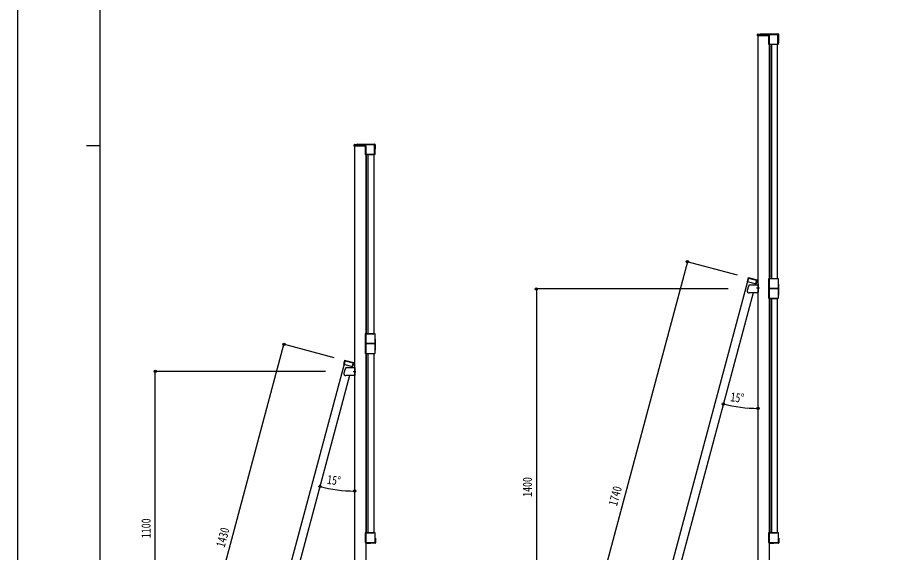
# Model space of a CAD drawing. Units: millimetres, scale not verified. Extents: x -4205 to 4205, y -2970 to 2970.
# Drawn here: x -4205 to -1020, y -1352 to 590 of the extents above; entities that cross this region are included whole.
import ezdxf
from ezdxf.enums import TextEntityAlignment as Align

# ---------------------------------------------------------------- set-up
doc = ezdxf.new("R2010")
doc.units = ezdxf.units.MM
doc.header["$LTSCALE"] = 12
for name, color, linetype in [('0-3_YKK_A1', 4, 'Continuous'), ('0-4_YKK_D', 6, 'Continuous'), ('0-5_YKK_ZWAK', 7, 'Continuous')]:
    doc.layers.add(name, color=color, linetype=linetype)
doc.styles.add('ＭＳ ゴシック', font='')
doc.styles.get('ＭＳ ゴシック').set_extended_font_data('MS Gothic')

msp = doc.modelspace()

# ---------------------------------------------------------------- linework, layer by layer
at = {"layer": '0-3_YKK_A1'}
for p, q in [((-1517.44, 523.5), (-1517.44, 528)), ((-1480.94, 523.5), (-1517.44, 523.5)), ((-1515.94, 529.5), (-1443.45, 529.5)), ((-1515.44, 527.5), (-1515.44, 523.5)), ((-1476.94, 527.5), (-1515.44, 527.5)), ((-1514.94, -1395), (-1514.94, 523.5)), ((-1506.14, 530.5), (-1443.45, 530.5)), ((-1480.94, 523.5), (-1474.94, 529.5)), ((-1477.44, 529.5), (-1477.44, 527)), ((-1477.17, 527.63), (-1477.17, 494.13)), ((-1442.94, 527.5), (-1476.94, 527.5)), ((-1441.69, 528.61), (-1476.19, 528.61)), ((-1474.66, 529.5), (-1474.66, 527.5)), ((-1473.23, 529.5), (-1473.23, 527.5)), ((-1459.66, 529.5), (-1459.66, 527.5)), ((-1458.23, 529.5), (-1458.23, 527.5)), ((-1443.23, 494), (-1442.94, 527.5)), ((-1441.23, 493.99), (-1440.95, 526.98)), ((-1440.71, 494.13), (-1440.71, 527.63)), ((-1440.19, 498.48), (-1439.95, 526.97)), ((-1476.19, 493.15), (-1475.97, 493.15)), ((-1475.97, 493.15), (-1475.69, 493.34)), ((-1473.44, 493), (-1445.14, 493)), ((-1468.64, 493), (-1468.64, 493.34)), ((-1467.44, 493), (-1467.44, -358)), ((-1466.94, 493.4), (-1450.94, 493.4)), ((-1466.64, 493), (-1466.64, -358)), ((-1456.44, 493), (-1456.44, 493.4)), ((-1450.94, 493.4), (-1449.94, 493.34)), ((-1449.94, 493.34), (-1442.19, 493.34)), ((-1445.14, 493), (-1445.14, -358)), ((-1443.23, 494), (-1441.23, 493.99)), ((-1441.91, 493.15), (-1442.19, 493.34)), ((-1441.91, 493.15), (-1441.69, 493.15)), ((-2982.83, 123.5), (-2982.83, 128)), ((-2981.33, 129.5), (-2908.83, 129.5)), ((-2980.83, 127.5), (-2980.83, 123.5)), ((-2942.33, 127.5), (-2980.83, 127.5)), ((-2971.53, 130.5), (-2908.83, 130.5)), ((-2946.33, 123.5), (-2940.33, 129.5)), ((-2942.83, 129.5), (-2942.83, 127)), ((-2942.56, 127.63), (-2942.56, 94.13)), ((-2908.33, 127.5), (-2942.33, 127.5)), ((-2907.08, 128.61), (-2941.58, 128.61)), ((-2940.04, 129.5), (-2940.04, 127.5)), ((-2938.61, 129.5), (-2938.61, 127.5)), ((-2925.04, 129.5), (-2925.04, 127.5)), ((-2923.61, 129.5), (-2923.61, 127.5)), ((-2908.62, 94), (-2908.33, 127.5)), ((-2906.1, 94.13), (-2906.1, 127.63)), ((-2946.33, 123.5), (-2982.83, 123.5)), ((-2980.33, -1395), (-2980.33, 123.5)), ((-2940.33, 124), (-2940.33, -1395)), ((-2906.62, 93.99), (-2906.33, 126.98)), ((-2905.58, 98.48), (-2905.33, 126.97)), ((-2941.58, 93.15), (-2941.36, 93.15)), ((-2941.35, 93.15), (-2941.08, 93.34)), ((-2938.83, 93), (-2910.53, 93)), ((-2934.03, 93), (-2934.03, 93.34)), ((-2932.83, 93), (-2932.83, -558)), ((-2932.33, 93.4), (-2916.33, 93.4)), ((-2932.03, 93), (-2932.03, -558)), ((-2921.83, 93), (-2921.83, 93.4)), ((-2916.33, 93.4), (-2915.33, 93.34)), ((-2915.33, 93.34), (-2907.58, 93.34)), ((-2910.53, 93), (-2910.53, -558)), ((-2908.62, 94), (-2906.62, 93.99)), ((-2907.3, 93.15), (-2907.58, 93.34)), ((-2907.3, 93.15), (-2907.08, 93.15)), ((-1553.32, -368.65), (-1935.51, -1795)), ((-1551.37, -353.64), (-1555.25, -368.13)), ((-1555.25, -368.13), (-1522.41, -376.93)), ((-1549.95, -356.09), (-1553.32, -368.65)), ((-1542.84, -380), (-1514.94, -380)), ((-1524.34, -376.41), (-1525.3, -380)), ((-1514.94, -376.5), (-1514.94, -406.5)), ((-1477.17, -359.13), (-1477.17, -392.63)), ((-1475.97, -358.15), (-1476.19, -358.15)), ((-1475.97, -358.15), (-1475.69, -358.34)), ((-1467.94, -358.34), (-1475.69, -358.34)), ((-1468.64, -358.6), (-1468.64, -358)), ((-1466.94, -358.4), (-1467.94, -358.34)), ((-1450.94, -358.4), (-1466.94, -358.4)), ((-1456.44, -358.5), (-1456.44, -358)), ((-1441.91, -358.15), (-1442.19, -358.34)), ((-1441.69, -358.15), (-1441.91, -358.15)), ((-1440.71, -392.63), (-1440.71, -359.13)), ((-1439.74, -377.5), (-1440.68, -377.5)), ((-1439.44, -417.2), (-1439.44, -377.8)), ((-1533.34, -410), (-1904.45, -1795)), ((-1550.08, -385.52), (-1554.18, -400.52)), ((-1514.94, -410), (-1546.94, -410)), ((-1520.75, -391.5), (-1510.26, -391.5)), ((-1477.17, -394.87), (-1477.17, -428.37)), ((-1476.19, -393.61), (-1441.69, -393.61)), ((-1441.69, -393.89), (-1476.19, -393.89)), ((-1440.71, -428.37), (-1440.71, -394.87)), ((-1476.19, -429.35), (-1475.97, -429.35)), ((-1475.97, -429.35), (-1475.69, -429.16)), ((-1473.44, -429.5), (-1445.14, -429.5)), ((-1468.64, -429.5), (-1468.64, -429.16)), ((-1467.44, -429.5), (-1467.44, -1280.5)), ((-1466.94, -429.1), (-1450.94, -429.1)), ((-1466.64, -429.5), (-1466.64, -1280.5)), ((-1456.44, -429.5), (-1456.44, -429.1)), ((-1450.94, -429.1), (-1449.94, -429.16)), ((-1449.94, -429.16), (-1442.19, -429.16)), ((-1445.14, -429.5), (-1445.14, -1280.5)), ((-1441.91, -429.35), (-1442.19, -429.16)), ((-1441.91, -429.35), (-1441.69, -429.35)), ((-1440.68, -417.5), (-1439.74, -417.5)), ((-2942.56, -559.13), (-2942.56, -592.63)), ((-2941.36, -558.15), (-2941.58, -558.15)), ((-2941.35, -558.15), (-2941.08, -558.34)), ((-2933.33, -558.34), (-2941.08, -558.34)), ((-2934.03, -558.6), (-2934.03, -558)), ((-2932.33, -558.4), (-2933.33, -558.34)), ((-2916.33, -558.4), (-2932.33, -558.4)), ((-2921.83, -558.5), (-2921.83, -558)), ((-2907.3, -558.15), (-2907.58, -558.34)), ((-2907.08, -558.15), (-2907.3, -558.15)), ((-2906.1, -592.63), (-2906.1, -559.13)), ((-2942.56, -594.87), (-2942.56, -628.37)), ((-2941.58, -593.61), (-2907.08, -593.61)), ((-2907.08, -593.89), (-2941.58, -593.89)), ((-2905.15, -577.5), (-2906.1, -577.5)), ((-2906.1, -628.37), (-2906.1, -594.87)), ((-2904.85, -617.2), (-2904.85, -577.8)), ((-2941.58, -629.35), (-2941.36, -629.35)), ((-2941.35, -629.35), (-2941.08, -629.16)), ((-2938.83, -629.5), (-2910.53, -629.5)), ((-2934.03, -629.5), (-2934.03, -629.16)), ((-2932.83, -629.5), (-2932.83, -1280.5)), ((-2932.33, -629.1), (-2916.33, -629.1)), ((-2932.03, -629.5), (-2932.03, -1280.5)), ((-2921.83, -629.5), (-2921.83, -629.1)), ((-2916.33, -629.1), (-2915.33, -629.16)), ((-2915.33, -629.16), (-2907.58, -629.16)), ((-2910.53, -629.5), (-2910.53, -1280.5)), ((-2907.3, -629.35), (-2907.58, -629.16)), ((-2907.3, -629.35), (-2907.08, -629.35)), ((-2906.1, -617.5), (-2905.15, -617.5)), ((-3018.7, -668.65), (-3320.51, -1795)), ((-3016.75, -653.64), (-3020.64, -668.13)), ((-3020.64, -668.13), (-2987.79, -676.93)), ((-3015.34, -656.09), (-3018.7, -668.65)), ((-3015.46, -685.52), (-3019.56, -700.52)), ((-2989.73, -676.41), (-2990.69, -680)), ((-2986.13, -695), (-2975.64, -695)), ((-2998.73, -710), (-3289.45, -1795)), ((-2942.56, -1281.63), (-2942.56, -1315.13)), ((-2941.36, -1280.65), (-2941.58, -1280.65)), ((-2941.35, -1280.65), (-2941.08, -1280.84)), ((-2933.33, -1280.84), (-2941.08, -1280.84)), ((-2934.03, -1281.1), (-2934.03, -1280.5)), ((-2932.33, -1280.9), (-2933.33, -1280.84)), ((-2916.33, -1280.9), (-2932.33, -1280.9)), ((-2921.83, -1281), (-2921.83, -1280.5)), ((-2907.3, -1280.65), (-2907.58, -1280.84)), ((-2907.08, -1280.65), (-2907.3, -1280.65)), ((-2906.1, -1315.13), (-2906.1, -1281.63)), ((-2906.1, -1300), (-2905.13, -1300)), ((-2904.83, -1300.3), (-2904.83, -1317.07)), ((-1477.17, -1281.63), (-1477.17, -1315.13)), ((-1475.97, -1280.65), (-1476.19, -1280.65)), ((-1475.97, -1280.65), (-1475.69, -1280.84)), ((-1467.94, -1280.84), (-1475.69, -1280.84)), ((-1468.64, -1281.1), (-1468.64, -1280.5)), ((-1466.94, -1280.9), (-1467.94, -1280.84)), ((-1450.94, -1280.9), (-1466.94, -1280.9)), ((-1456.44, -1281), (-1456.44, -1280.5)), ((-1441.91, -1280.65), (-1442.19, -1280.84)), ((-1441.69, -1280.65), (-1441.91, -1280.65)), ((-1440.71, -1315.13), (-1440.71, -1281.63)), ((-1440.71, -1300), (-1439.74, -1300)), ((-1439.44, -1300.3), (-1439.44, -1317.07)), ((-2941.58, -1316.11), (-2907.08, -1316.11)), ((-2905.76, -1318.07), (-2940.33, -1320.54)), ((-1476.19, -1316.11), (-1441.69, -1316.11)), ((-1440.37, -1318.07), (-1474.94, -1320.54))]:
    msp.add_line(p, q, dxfattribs=at)
for points in [[(-1474.94, 527.5), (-1474.94, -1395), (-1474.94, -1645)], [(-1475.69, 493.34), (-1467.94, 493.34), (-1466.94, 493.4)], [(-1473.44, 493), (-1473.44, -358), (-1445.14, -358)], [(-2941.08, 93.34), (-2933.33, 93.34), (-2932.33, 93.4)], [(-2938.83, 93), (-2938.83, -558), (-2910.53, -558)], [(-1551.37, -353.64), (-1518.53, -362.44), (-1522.41, -376.93)], [(-1549.95, -356.09), (-1520.98, -363.85), (-1524.34, -376.41)], [(-1442.19, -358.34), (-1449.94, -358.34), (-1450.94, -358.4)], [(-1475.69, -429.16), (-1467.94, -429.16), (-1466.94, -429.1)], [(-1473.44, -429.5), (-1473.44, -1280.5), (-1445.14, -1280.5)], [(-2907.58, -558.34), (-2915.33, -558.34), (-2916.33, -558.4)], [(-2941.08, -629.16), (-2933.33, -629.16), (-2932.33, -629.1)], [(-2938.83, -629.5), (-2938.83, -1280.5), (-2910.53, -1280.5)], [(-3016.75, -653.64), (-2983.91, -662.44), (-2987.79, -676.93)], [(-3015.34, -656.09), (-2986.36, -663.85), (-2989.73, -676.41)], [(-3008.23, -680), (-2980.33, -680), (-2980.33, -710), (-3012.33, -710)], [(-2907.58, -1280.84), (-2915.33, -1280.84), (-2916.33, -1280.9)], [(-1442.19, -1280.84), (-1449.94, -1280.84), (-1450.94, -1280.9)]]:
    msp.add_lwpolyline(points, dxfattribs=at)
for centre, radius, start, end in [((-1515.94, 528), 1.5, 90, 180), ((-1506.14, 529.5), 1, 90, 180), ((-1476.19, 527.63), 0.981, 90, 180), ((-1443.45, 527), 3.5, 359.5, 90), ((-1443.45, 527), 2.5, 359.5, 90), ((-1441.69, 527.63), 0.981, 0, 90), ((-1476.19, 494.13), 0.981, 180, 270), ((-1441.69, 494.13), 0.981, 270, 0), ((-1441.19, 498.48), 1, 269.5, 359.5), ((-2981.33, 128), 1.5, 90, 180), ((-2971.53, 129.5), 1, 90, 180), ((-2941.58, 127.63), 0.981, 90, 180), ((-2908.83, 127), 3.5, 359.5, 90), ((-2908.83, 127), 2.5, 359.5, 90), ((-2907.08, 127.63), 0.981, 0, 90), ((-2906.58, 98.48), 1, 269.5, 359.5), ((-2941.58, 94.13), 0.981, 180, 270), ((-2907.08, 94.13), 0.981, 270, 0), ((-1542.84, -387.5), 7.5, 90, 164.71257), ((-1476.19, -359.13), 0.981, 90, 180), ((-1441.69, -359.13), 0.981, 0, 90), ((-1439.74, -377.8), 0.3, 0, 90), ((-1546.94, -402.5), 7.5, 164.71257, 270), ((-1476.19, -392.63), 0.981, 180, 270), ((-1476.19, -394.87), 0.981, 90, 180), ((-1441.69, -392.63), 0.981, 270, 0), ((-1441.69, -394.87), 0.981, 0, 90), ((-1476.19, -428.37), 0.981, 180, 270), ((-1441.69, -428.37), 0.981, 270, 0), ((-1439.74, -417.2), 0.3, 270, 0), ((-2941.58, -559.13), 0.981, 90, 180), ((-2907.08, -559.13), 0.981, 0, 90), ((-2941.58, -592.63), 0.981, 180, 270), ((-2941.58, -594.87), 0.981, 90, 180), ((-2907.08, -592.63), 0.981, 270, 0), ((-2907.08, -594.87), 0.981, 0, 90), ((-2905.15, -577.8), 0.3, 0, 90), ((-2941.58, -628.37), 0.981, 180, 270), ((-2907.08, -628.37), 0.981, 270, 0), ((-2905.15, -617.2), 0.3, 270, 0), ((-3012.33, -702.5), 7.5, 164.71257, 270), ((-3008.23, -687.5), 7.5, 90, 164.71257), ((-2941.58, -1281.63), 0.981, 90, 180), ((-2907.08, -1281.63), 0.981, 0, 90), ((-2905.13, -1300.3), 0.3, 0, 90), ((-1476.19, -1281.63), 0.981, 90, 180), ((-1441.69, -1281.63), 0.981, 0, 90), ((-1439.74, -1300.3), 0.3, 0, 90), ((-2941.58, -1315.13), 0.981, 180, 270), ((-2907.08, -1315.13), 0.981, 270, 0), ((-2905.83, -1317.07), 1, 274.08562, 0), ((-1476.19, -1315.13), 0.981, 180, 270), ((-1441.69, -1315.13), 0.981, 270, 0), ((-1440.44, -1317.07), 1, 274.08562, 0)]:
    msp.add_arc(centre, radius, start, end, dxfattribs=at)
at = {"layer": '0-4_YKK_D'}
for p, q in [((-1772.01, -296.59), (-2222.35, -1977.3)), ((-1589.56, -345.48), (-1772.98, -296.33)), ((-1623.5, -395), (-2320.98, -395)), ((-2319.98, -395), (-2319.98, -1795)), ((-3607.47, -1977.74), (-3237.39, -596.59)), ((-3054.94, -645.48), (-3238.36, -596.33)), ((-3085.76, -695), (-3705.98, -695)), ((-3704.98, -1795), (-3704.98, -695)), ((-1641.42, -813.37), (-1641.45, -813.47)), ((-1514.94, -828.02), (-1514.94, -828.01)), ((-3106.81, -1113.37), (-3106.83, -1113.47)), ((-2980.33, -1128.02), (-2980.33, -1128.01))]:
    msp.add_line(p, q, dxfattribs=at)
for centre in [(-1772.01, -296.59), (-2319.98, -395), (-3237.39, -596.59), (-3704.98, -695), (-1641.19, -812.51), (-1514.94, -829.01), (-3106.58, -1112.51), (-2980.33, -1129.01)]:
    msp.add_circle(centre, 4.25, dxfattribs=at)
for centre in [(-1514.94, -337.83), (-2980.33, -637.83)]:
    msp.add_arc(centre, 491.18, 255.10571, 270.00003, dxfattribs=at)
at = {"layer": '0-5_YKK_ZWAK'}
for p, q in [((-3904.98, -2525), (-3904.98, 2775)), ((-3954.98, 125), (-3904.98, 125))]:
    msp.add_line(p, q, dxfattribs=at)
msp.add_lwpolyline([(-4205, -2970), (4205, -2970), (4205, 2970), (-4205, 2970)], close=True, dxfattribs=at)

# ---------------------------------------------------------------- texts
at = {"layer": '0-4_YKK_D', "style": 'ＭＳ ゴシック', "width": 0.8}
for s, rotation, p in [('15°', 352.553, (-1618.15, -812.64)), ('15°', 352.553, (-3083.54, -1112.64)), ('1400', 90, (-2326.98, -1150.2)), ('1740', 75, (-2018.23, -1188.45)), ('1100', 90, (-3711.98, -1300.2)), ('1430', 75, (-3443.48, -1338.67))]:
    msp.add_text(s, height=32.99, rotation=rotation, dxfattribs=at).set_placement(p, align=Align.BOTTOM_LEFT)

doc.saveas('drawing.dxf')
